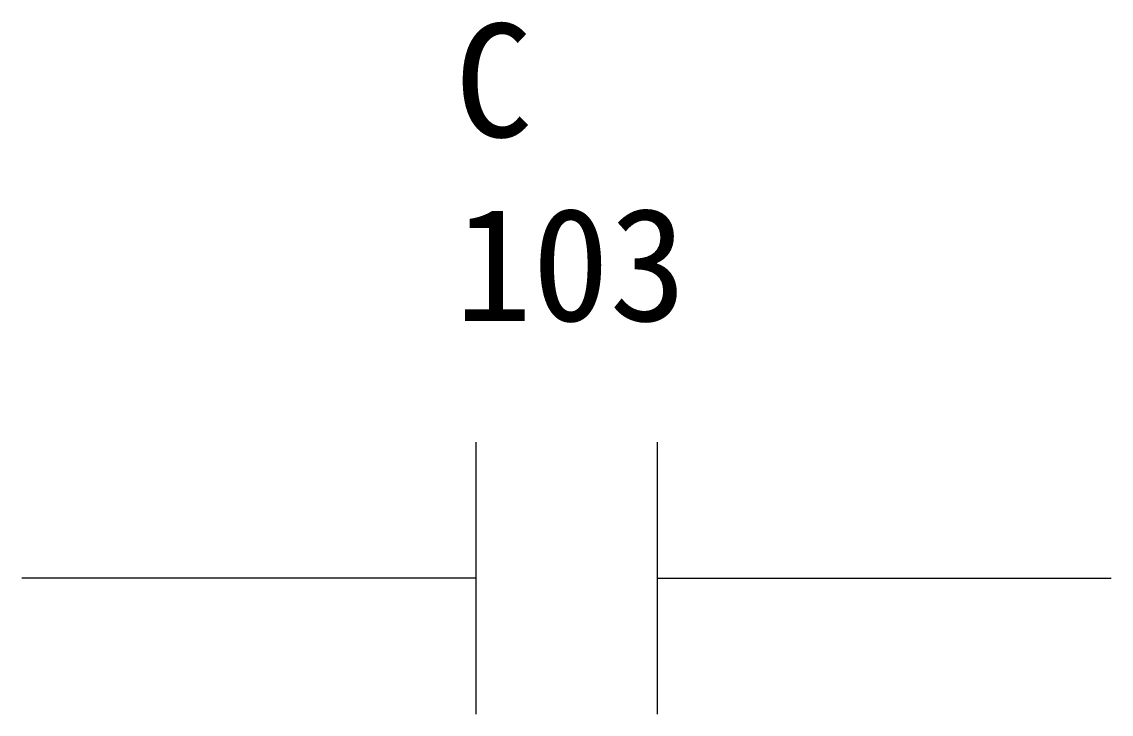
# Model space of a CAD drawing. Header units: millimetres. Extents: x 0 to 24, y -3 to 12.3.
import ezdxf

# ---------------------------------------------------------------- set-up
doc = ezdxf.new("R2010")
doc.units = ezdxf.units.MM
doc.styles.get("Standard").update_dxf_attribs({"font": ''})
doc.styles.get('Standard').set_extended_font_data('SimSun')

msp = doc.modelspace()

# ---------------------------------------------------------------- linework, layer by layer
for p, q in [((10, 3), (10, -3)), ((14, 3), (14, -3)), ((10, 0), (0, 0)), ((14, 0), (24, 0))]:
    msp.add_line(p, q)

# ---------------------------------------------------------------- texts
for tag, p, s in [('C', (9.543, 9.725), 'C1'), ('103', (9.543, 5.669), '103')]:
    msp.add_attdef(tag, p, s, height=2.5)

doc.saveas('drawing.dxf')
